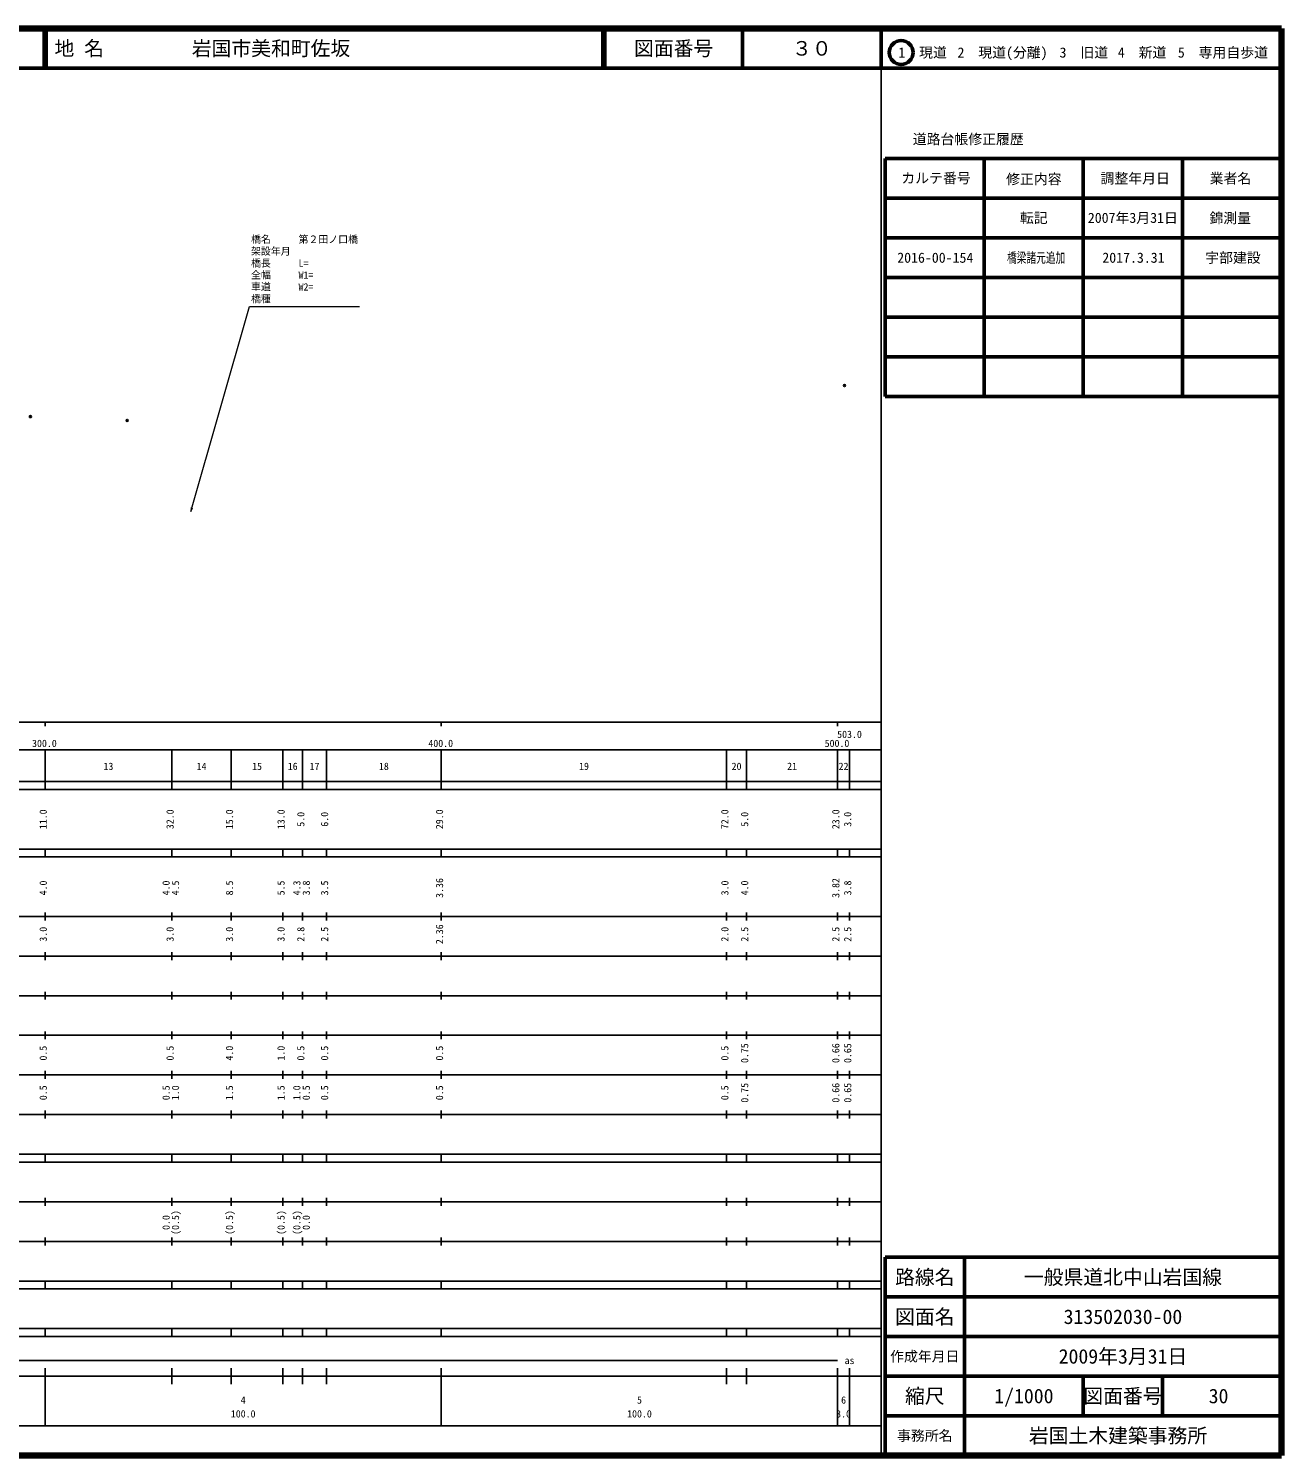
# Model space of a CAD drawing. Units: millimetres on the paper, with parts at other scales. Extents: x 40 to 680, y 20 to 380.
# Drawn here: x 363.8 to 680, y 20 to 380 of the extents above; entities that cross this region are included whole.
import ezdxf
from ezdxf.enums import TextEntityAlignment as Align

# ---------------------------------------------------------------- set-up
doc = ezdxf.new("R2010")
doc.units = ezdxf.units.MM
doc.header["$PDMODE"] = 32
doc.header["$PDSIZE"] = 0.5
for name, color, linetype, lineweight in [('M-BGD-RSTR', 7, 'Continuous', 13), ('M-TTL', 2, 'Continuous', 140), ('M-TTL-BAND', 7, 'Continuous', 25), ('M-TTL-FRAM', 2, 'Continuous', 50), ('M-TTL-LINE', 7, 'Continuous', 50)]:
    doc.layers.add(name, color=color, linetype=linetype, lineweight=lineweight)
for name, color, linetype in [('M-OTRS', 6, 'Continuous'), ('M-STR-HTXT', 7, 'Continuous'), ('M-TTL-TXT', 7, 'Continuous')]:
    doc.layers.add(name, color=color, linetype=linetype)
doc.styles.add('ＭＳ ゴシック', font='')
doc.styles.get('ＭＳ ゴシック').set_extended_font_data('MS Gothic')

# ---------------------------------------------------------------- blocks, each defined once
blk = doc.blocks.new('open_arrow')
at = {"color": 0, "linetype": 'Continuous', "lineweight": -2}
blk.add_lwpolyline([(7.5, 1.25), (0, 0), (7.5, -1.25)], dxfattribs=at)

msp = doc.modelspace()

# ---------------------------------------------------------------- linework, layer by layer
at = {"layer": 'M-BGD-RSTR'}
msp.add_lwpolyline([(404.782, 258.164), (419.591, 309.852), (447.312, 309.852)], dxfattribs=at)
at = {"layer": 'M-OTRS'}
for p in [(569.729, 289.917), (364.295, 282.083), (388.723, 281.121)]:
    msp.add_point(p, dxfattribs=at)
at = {"layer": 'M-TTL'}
for p, q in [((680, 380), (40, 380)), ((680, 20), (680, 380)), ((40, 20), (680, 20))]:
    msp.add_line(p, q, dxfattribs=at)
at = {"layer": 'M-TTL-BAND'}
for p, q in [((579, 20), (579, 370)), ((40, 205), (579, 205)), ((368, 205), (368, 204)), ((468, 205), (468, 204)), ((568, 205), (568, 204)), ((68, 198), (579, 198)), ((368, 188), (368, 198)), ((400, 188), (400, 198)), ((415, 188), (415, 198)), ((428, 188), (428, 198)), ((433, 188), (433, 198)), ((439, 188), (439, 198)), ((468, 188), (468, 198)), ((540, 188), (540, 198)), ((545, 188), (545, 198)), ((568, 188), (568, 198)), ((571, 188), (571, 198)), ((40, 190), (579, 190)), ((40, 188), (579, 188)), ((40, 173), (579, 173)), ((368, 171), (368, 173)), ((400, 171), (400, 173)), ((415, 171), (415, 173)), ((428, 171), (428, 173)), ((433, 171), (433, 173)), ((439, 171), (439, 173)), ((468, 171), (468, 173)), ((540, 171), (540, 173)), ((545, 171), (545, 173)), ((568, 171), (568, 173)), ((571, 171), (571, 173)), ((40, 171), (579, 171)), ((40, 156), (579, 156)), ((368, 155), (368, 157)), ((400, 155), (400, 157)), ((415, 155), (415, 157)), ((428, 155), (428, 157)), ((433, 155), (433, 157)), ((439, 155), (439, 157)), ((468, 155), (468, 157)), ((540, 155), (540, 157)), ((545, 155), (545, 157)), ((568, 155), (568, 157)), ((571, 155), (571, 157)), ((46, 146), (579, 146)), ((368, 145), (368, 147)), ((400, 145), (400, 147)), ((415, 145), (415, 147)), ((428, 145), (428, 147)), ((433, 145), (433, 147)), ((439, 145), (439, 147)), ((468, 145), (468, 147)), ((540, 145), (540, 147)), ((545, 145), (545, 147)), ((568, 145), (568, 147)), ((571, 145), (571, 147)), ((368, 135), (368, 137)), ((400, 135), (400, 137)), ((415, 135), (415, 137)), ((428, 135), (428, 137)), ((433, 135), (433, 137)), ((439, 135), (439, 137)), ((468, 135), (468, 137)), ((540, 135), (540, 137)), ((545, 135), (545, 137)), ((568, 135), (568, 137)), ((571, 135), (571, 137)), ((52, 136), (579, 136)), ((46, 126), (579, 126)), ((368, 125), (368, 127)), ((400, 125), (400, 127)), ((415, 125), (415, 127)), ((428, 125), (428, 127)), ((433, 125), (433, 127)), ((439, 125), (439, 127)), ((468, 125), (468, 127)), ((540, 125), (540, 127)), ((545, 125), (545, 127)), ((568, 125), (568, 127)), ((571, 125), (571, 127)), ((52, 116), (579, 116)), ((368, 115), (368, 117)), ((400, 115), (400, 117)), ((415, 115), (415, 117)), ((428, 115), (428, 117)), ((433, 115), (433, 117)), ((439, 115), (439, 117)), ((468, 115), (468, 117)), ((540, 115), (540, 117)), ((545, 115), (545, 117)), ((568, 115), (568, 117)), ((571, 115), (571, 117)), ((46, 106), (579, 106)), ((368, 105), (368, 107)), ((400, 105), (400, 107)), ((415, 105), (415, 107)), ((428, 105), (428, 107)), ((433, 105), (433, 107)), ((439, 105), (439, 107)), ((468, 105), (468, 107)), ((540, 105), (540, 107)), ((545, 105), (545, 107)), ((568, 105), (568, 107)), ((571, 105), (571, 107)), ((40, 96), (579, 96)), ((40, 94), (579, 94)), ((368, 94), (368, 96)), ((400, 94), (400, 96)), ((415, 94), (415, 96)), ((428, 94), (428, 96)), ((433, 94), (433, 96)), ((439, 94), (439, 96)), ((468, 94), (468, 96)), ((540, 94), (540, 96)), ((545, 94), (545, 96)), ((568, 94), (568, 96)), ((571, 94), (571, 96)), ((49, 84), (579, 84)), ((368, 83), (368, 85)), ((400, 83), (400, 85)), ((415, 83), (415, 85)), ((428, 83), (428, 85)), ((433, 83), (433, 85)), ((439, 83), (439, 85)), ((468, 83), (468, 85)), ((540, 83), (540, 85)), ((545, 83), (545, 85)), ((568, 83), (568, 85)), ((571, 83), (571, 85)), ((40, 74), (579, 74)), ((368, 73), (368, 75)), ((400, 73), (400, 75)), ((415, 73), (415, 75)), ((428, 73), (428, 75)), ((433, 73), (433, 75)), ((439, 73), (439, 75)), ((468, 73), (468, 75)), ((540, 73), (540, 75)), ((545, 73), (545, 75)), ((568, 73), (568, 75)), ((571, 73), (571, 75)), ((40, 64), (579, 64)), ((40, 62), (579, 62)), ((368, 62), (368, 64)), ((400, 62), (400, 64)), ((415, 62), (415, 64)), ((428, 62), (428, 64)), ((433, 62), (433, 64)), ((439, 62), (439, 64)), ((468, 62), (468, 64)), ((540, 62), (540, 64)), ((545, 62), (545, 64)), ((568, 62), (568, 64)), ((571, 62), (571, 64)), ((40, 52), (579, 52)), ((368, 50), (368, 52)), ((400, 50), (400, 52)), ((415, 50), (415, 52)), ((428, 50), (428, 52)), ((433, 50), (433, 52)), ((439, 50), (439, 52)), ((468, 50), (468, 52)), ((540, 50), (540, 52)), ((545, 50), (545, 52)), ((568, 50), (568, 52)), ((571, 50), (571, 52)), ((40, 50), (579, 50)), ((71, 44), (568, 44)), ((40, 40), (579, 40)), ((368, 27.5), (368, 42)), ((400, 38), (400, 42)), ((415, 38), (415, 42)), ((428, 38), (428, 42)), ((433, 38), (433, 42)), ((439, 38), (439, 42)), ((468, 27.5), (468, 42)), ((540, 38), (540, 42)), ((545, 38), (545, 42)), ((568, 27.5), (568, 42)), ((571, 27.5), (571, 42)), ((68, 27.5), (579, 27.5))]:
    msp.add_line(p, q, dxfattribs=at)
at = {"layer": 'M-TTL-FRAM'}
for p, q in [((580, 347.197), (580, 287.197)), ((580, 347.197), (680, 347.197)), ((580, 287.197), (680, 287.197)), ((680, 70), (580, 70)), ((580, 70), (580, 20))]:
    msp.add_line(p, q, dxfattribs=at)
at = {"layer": 'M-TTL-LINE'}
for p, q in [((367.75, 380), (367.75, 370)), ((368.25, 380), (368.25, 370)), ((508.747, 380), (508.747, 370)), ((509.247, 380), (509.247, 370)), ((543.997, 380), (543.997, 370)), ((579, 380), (579, 370)), ((40, 370), (680, 370)), ((605, 347.197), (605, 287.197)), ((630, 347.197), (630, 287.197)), ((655, 347.197), (655, 287.197)), ((580, 337.197), (680, 337.197)), ((580, 327.197), (680, 327.197)), ((580, 317.197), (680, 317.197)), ((580, 307.197), (680, 307.197)), ((580, 297.197), (680, 297.197)), ((600, 70), (600, 20)), ((680, 60), (580, 60)), ((680, 50), (580, 50)), ((680, 40), (580, 40)), ((630, 40), (630, 30)), ((650, 40), (650, 30)), ((680, 30), (580, 30))]:
    msp.add_line(p, q, dxfattribs=at)
msp.add_circle((584.031, 373.958), 3, dxfattribs=at)

# ---------------------------------------------------------------- block references
at = {"layer": 'M-BGD-RSTR', "xscale": 0.133, "yscale": 0.133, "rotation": 74}
msp.add_blockref('open_arrow', (404.782, 258.164), dxfattribs=at)

# ---------------------------------------------------------------- texts
at = {"layer": 'M-STR-HTXT', "style": 'ＭＳ ゴシック'}
for s, p in [('橋名', (419.974, 325.352)), ('第２田ノ口橋', (431.974, 325.352)), ('架設年月', (419.974, 322.352)), ('橋長', (419.974, 319.352)), ('L=', (431.974, 319.352)), ('全幅', (419.974, 316.352)), ('W1=', (431.974, 316.352)), ('車道', (419.974, 313.412)), ('W2=', (431.974, 313.352)), ('橋種', (419.974, 310.352))]:
    msp.add_text(s, height=1.833, dxfattribs=at).set_placement(p, align=Align.BOTTOM_LEFT)
at = {"layer": 'M-TTL-BAND', "style": 'ＭＳ ゴシック'}
for s, p in [('503.0', (571, 200.471)), ('300.0', (367.844, 198.195)), ('400.0', (467.844, 198.195)), ('500.0', (567.844, 198.195)), ('13', (384, 192.405)), ('14', (407.5, 192.405)), ('15', (421.5, 192.405)), ('16', (430.5, 192.405)), ('17', (436, 192.405)), ('18', (453.5, 192.405)), ('19', (504, 192.405)), ('20', (542.5, 192.405)), ('21', (556.5, 192.405)), ('22', (569.5, 192.405)), ('as', (571, 42.5)), ('4', (418, 32.523)), ('5', (518, 32.523)), ('6', (569.5, 32.523)), ('100.0', (418, 29.033)), ('100.0', (518, 29.033)), ('3.0', (569.5, 29.033))]:
    msp.add_text(s, height=1.833, dxfattribs=at).set_placement(p, align=Align.BOTTOM_CENTER)
for s, p in [('11.0', (369, 180.5)), ('32.0', (401, 180.5)), ('15.0', (416, 180.5)), ('13.0', (429, 180.5)), ('5.0', (434, 180.5)), ('6.0', (440, 180.5)), ('29.0', (469, 180.5)), ('72.0', (541, 180.5)), ('5.0', (546, 180.5)), ('23.0', (569, 180.5)), ('3.0', (572, 180.5)), ('4.0', (369, 163.174)), ('4.0', (400, 163.174)), ('4.5', (402.37, 163.174)), ('8.5', (416, 163.174)), ('5.5', (429, 163.174)), ('4.3', (433, 163.174)), ('3.8', (435.37, 163.174)), ('3.5', (440, 163.174)), ('3.36', (469, 163.174)), ('3.0', (541, 163.174)), ('4.0', (546, 163.174)), ('3.82', (569, 163.174)), ('3.8', (572, 163.174)), ('3.0', (369, 151.5)), ('3.0', (401, 151.5)), ('3.0', (416, 151.5)), ('3.0', (429, 151.5)), ('2.8', (434, 151.5)), ('2.5', (440, 151.5)), ('2.36', (469, 151.5)), ('2.0', (541, 151.5)), ('2.5', (546, 151.5)), ('2.5', (569, 151.5)), ('2.5', (572, 151.5)), ('0.5', (369, 121.5)), ('0.5', (401, 121.5)), ('4.0', (416, 121.5)), ('1.0', (429, 121.5)), ('0.5', (434, 121.5)), ('0.5', (440, 121.5)), ('0.5', (469, 121.5)), ('0.5', (541, 121.5)), ('0.75', (546, 121.5)), ('0.66', (569, 121.5)), ('0.65', (572, 121.5)), ('0.5', (369, 111.5)), ('0.5', (400, 111.5)), ('1.0', (402.37, 111.5)), ('1.5', (416, 111.5)), ('1.5', (429, 111.5)), ('1.0', (433, 111.5)), ('0.5', (435.37, 111.5)), ('0.5', (440, 111.5)), ('0.5', (469, 111.5)), ('0.5', (541, 111.5)), ('0.75', (546, 111.5)), ('0.66', (569, 111.5)), ('0.65', (572, 111.5)), ('0.0', (400, 78.764)), ('(0.5)', (402.37, 78.764)), ('(0.5)', (416, 78.764)), ('(0.5)', (429, 78.764)), ('(0.5)', (433, 78.764)), ('0.0', (435.37, 78.764))]:
    msp.add_text(s, height=1.833, rotation=90, dxfattribs=at).set_placement(p, align=Align.BOTTOM_CENTER)
at = {"layer": 'M-TTL-TXT', "style": 'ＭＳ ゴシック'}
for s, p in [('地 名', (370.38, 375)), ('岩国市美和町佐坂', (405.024, 375))]:
    msp.add_text(s, height=3.666, dxfattribs=at).set_placement(p, align=Align.MIDDLE_LEFT)
for s, height, p in [('図面番号', 3.666, (526.622, 375)), ('３０', 3.666, (561.497, 375)), ('1\u3000現道', 2.566, (589.448, 373.958)), ('2\u3000現道(分離)', 2.566, (609.619, 373.958)), ('3\u3000旧道', 2.566, (630.121, 373.958)), ('4\u3000新道', 2.566, (644.824, 373.958)), ('5\u3000専用自歩道', 2.566, (665.228, 373.958)), ('道路台帳修正履歴', 2.566, (600.968, 352.113)), ('カルテ番号', 2.566, (592.839, 342.277)), ('修正内容', 2.566, (617.509, 342.023)), ('調整年月日', 2.566, (643.089, 342.197)), ('業者名', 2.566, (667.134, 342.197)), ('転記', 2.566, (617.5, 332.245)), ('2007年3月31日', 2.566, (642.5, 332.245)), ('錦測量', 2.566, (667.077, 332.189)), ('路線名', 3.666, (590, 65)), ('路線名', 3.666, (590, 65)), ('一般県道北中山岩国線', 3.666, (640, 65)), ('図面名', 3.666, (590, 55)), ('図面名', 3.666, (590, 55)), ('313502030-00', 3.666, (640, 55)), ('2009年3月31日', 3.666, (640, 45)), ('作成年月日', 2.566, (590, 45)), ('作成年月日', 2.566, (590, 45)), ('縮尺', 3.666, (590, 35)), ('縮尺', 3.666, (590, 35)), ('1/1000', 3.666, (615, 35)), ('図面番号', 3.666, (640, 35)), ('図面番号', 3.666, (640, 35)), ('30', 3.666, (664.125, 35)), ('事務所名', 2.566, (590, 25)), ('事務所名', 2.566, (590, 25)), ('岩国土木建築事務所 ', 3.666, (640, 25))]:
    msp.add_text(s, height=height, dxfattribs=at).set_placement(p, align=Align.MIDDLE_CENTER)
for s, p in [('2016-00-154', (583.046, 320.138)), ('2017.3.31', (634.796, 320.138))]:
    msp.add_text(s, height=2.566, dxfattribs=at).set_placement(p, align=Align.BOTTOM_LEFT)
at = {"layer": 'M-TTL-TXT', "style": 'ＭＳ ゴシック', "width": 0.7}
msp.add_text('橋梁諸元追加', height=2.566, dxfattribs=at).set_placement((610.749, 320.138), align=Align.BOTTOM_LEFT)
at = {"layer": 'M-TTL-TXT', "style": 'ＭＳ ゴシック'}
msp.add_text('宇部建設', height=2.566, dxfattribs=at).set_placement((667.758, 320.138), align=Align.BOTTOM_CENTER)

doc.saveas('drawing.dxf')
